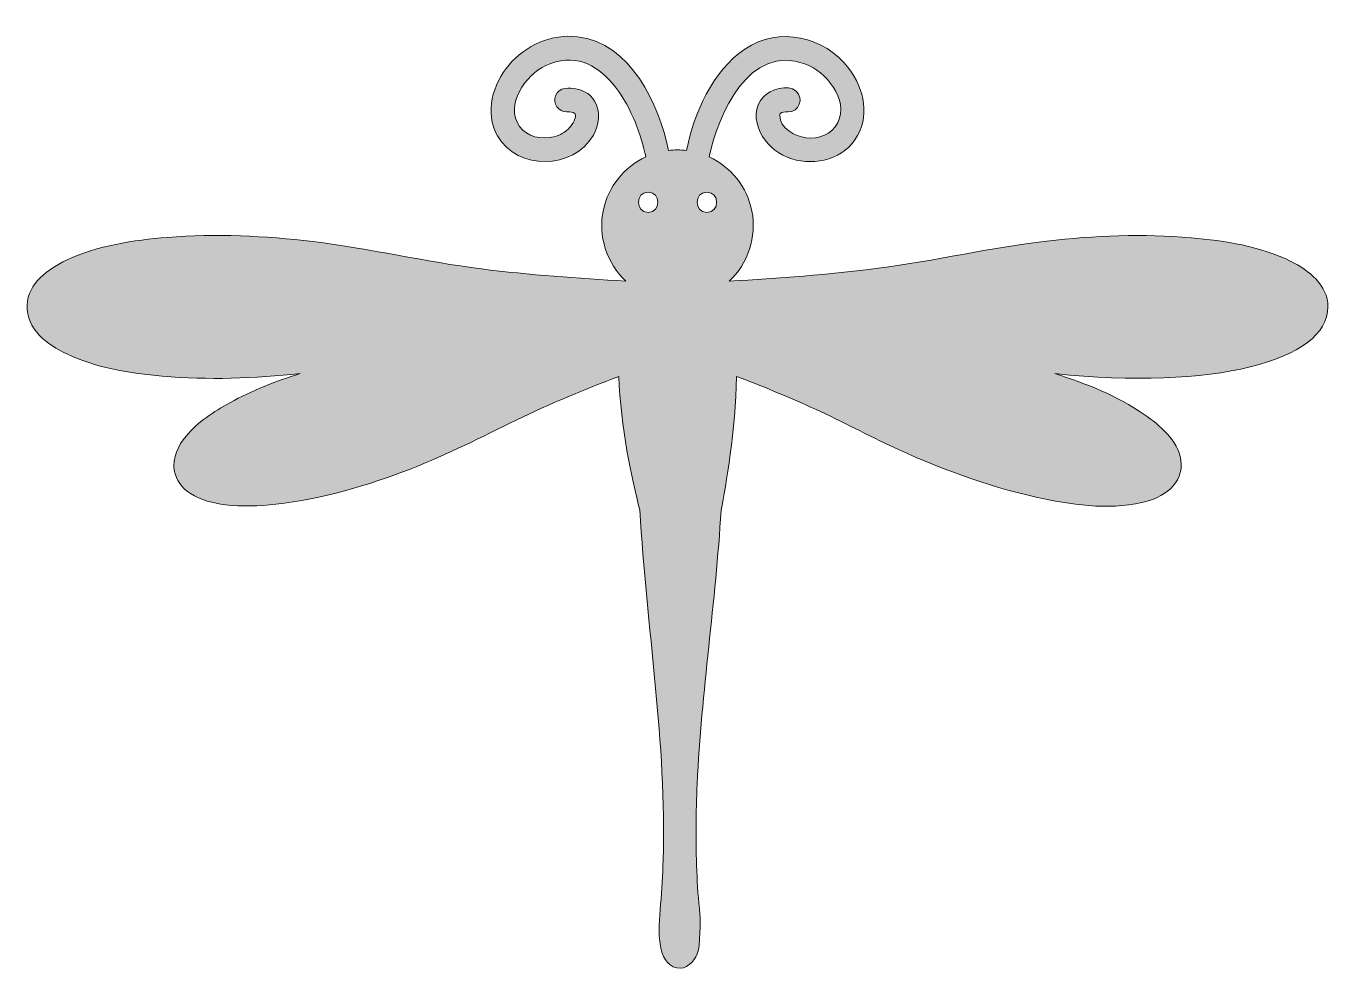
# Model space of a CAD drawing. Header units: inches. Extents: x 0 to 102, y 0 to 74.
import ezdxf

# ---------------------------------------------------------------- set-up
doc = ezdxf.new("R2010")
doc.units = ezdxf.units.IN
doc.header["$MEASUREMENT"] = 0
doc.layers.add('Layer 1', color=7, linetype='Continuous')

msp = doc.modelspace()

# ---------------------------------------------------------------- hatches: boundary and pattern name
at = {"layer": 'Layer 1', "true_color": 0x73cdda}
h = msp.add_hatch(color=133, dxfattribs=at)
h.dxf.hatch_style = 2
edge = h.paths.add_edge_path()
edge.add_spline(control_points=[(98.7, 55.18), (96.31, 56.36), (93.55, 56.79), (90.92, 57.02), (87.17, 57.35), (83.38, 57.19), (79.65, 56.76), (75.23, 56.25), (70.89, 55.21), (66.48, 54.64), (62.61, 54.14), (58.72, 53.86), (54.83, 53.63), (56.32, 55.01), (57, 57.11), (56.61, 59.1), (56.25, 60.95), (54.99, 62.54), (53.28, 63.33), (53.95, 66.67), (56.44, 72.2), (60.75, 70.6), (62.38, 70), (64.21, 67.83), (63.31, 66.01), (62.85, 65.08), (61.82, 64.71), (60.83, 64.83), (59.98, 64.93), (58.77, 65.56), (58.79, 66.57), (58.79, 66.62), (58.79, 66.68), (58.82, 66.72), (58.96, 66.85), (59.2, 66.85), (59.38, 66.85), (59.38, 66.85), (59.44, 66.85), (59.44, 66.85), (60.29, 66.82), (60.71, 67.91), (60.07, 68.47), (59.41, 69.05), (58.06, 68.58), (57.51, 68.03), (56.77, 67.29), (56.83, 66.15), (57.26, 65.26), (57.69, 64.37), (58.45, 63.69), (59.37, 63.31), (61.19, 62.57), (63.5, 63), (64.66, 64.67), (65.87, 66.41), (65.4, 68.65), (64.18, 70.24), (62.27, 72.74), (58.72, 73.55), (56.06, 71.75), (53.52, 70.03), (52.09, 66.75), (51.5, 63.84), (51.03, 63.89), (50.57, 63.89), (50.1, 63.84), (49.37, 67.43), (47.13, 72.23), (43, 72.71), (40.98, 72.95), (38.94, 72.05), (37.64, 70.52), (36.36, 69), (35.71, 66.8), (36.74, 64.98), (38.3, 62.24), (42.69, 62.33), (44.23, 65.04), (45, 66.43), (44.69, 68.24), (42.96, 68.63), (42.36, 68.76), (41.54, 68.8), (41.27, 68.11), (41.03, 67.5), (41.51, 66.83), (42.16, 66.85), (42.16, 66.85), (42.22, 66.85), (42.22, 66.85), (42.4, 66.85), (42.64, 66.85), (42.78, 66.72), (42.97, 66.43), (42.57, 65.86), (42.4, 65.65), (42.08, 65.26), (41.62, 65.02), (41.13, 64.9), (40.19, 64.67), (39.06, 64.88), (38.47, 65.71), (37.28, 67.4), (38.93, 69.73), (40.52, 70.47), (44.83, 72.45), (47.5, 67.03), (48.25, 63.64), (48.28, 63.54), (48.3, 63.44), (48.32, 63.33), (46.64, 62.56), (45.4, 61.01), (45.01, 59.2), (44.58, 57.18), (45.26, 55.04), (46.77, 53.63), (43.01, 53.85), (39.25, 54.12), (35.5, 54.59), (31.09, 55.14), (26.75, 56.18), (22.33, 56.72), (18.57, 57.17), (14.75, 57.35), (10.97, 57.05), (8.3, 56.83), (5.51, 56.42), (3.07, 55.26), (1.66, 54.59), (0.08, 53.47), (0, 51.76), (-0.08, 49.9), (1.6, 48.66), (3.11, 47.95), (5.42, 46.86), (8.04, 46.45), (10.56, 46.22), (14.14, 45.9), (17.76, 46.04), (21.33, 46.42), (19.44, 45.82), (17.57, 45.1), (15.84, 44.14), (14.59, 43.46), (13.34, 42.64), (12.42, 41.54), (11.81, 40.8), (11.33, 39.85), (11.5, 38.86), (11.63, 38.1), (12.11, 37.47), (12.76, 37.05), (13.56, 36.53), (14.54, 36.3), (15.49, 36.18), (16.79, 36.02), (18.13, 36.08), (19.43, 36.22), (23.05, 36.61), (26.6, 37.69), (29.99, 38.99), (32.82, 40.09), (35.49, 41.47), (38.21, 42.79), (40.83, 44.05), (43.5, 45.17), (46.22, 46.2), (46.35, 42.31), (47.23, 38.14), (47.86, 35.77), (48.36, 26.65), (49.97, 17.58), (49.68, 8.43), (49.64, 7.28), (49.58, 6.13), (49.48, 4.98), (49.38, 3.91), (49.29, 2.79), (49.46, 1.72), (49.57, 1.01), (49.98, 0.19), (50.74, 0.03), (51.49, -0.13), (52.08, 0.49), (52.33, 1.12), (52.5, 1.55), (52.51, 1.98), (52.53, 2.43), (52.55, 3.03), (52.61, 3.63), (52.55, 4.23), (52.43, 5.36), (52.35, 6.48), (52.31, 7.61), (52.21, 9.87), (52.24, 12.14), (52.34, 14.4), (52.67, 21.54), (53.79, 28.62), (54.2, 35.76), (54.58, 37.64), (55.35, 42.04), (55.4, 46.2), (57.35, 45.46), (59.28, 44.67), (61.19, 43.81), (63.28, 42.87), (65.3, 41.79), (67.37, 40.81), (71.03, 39.09), (74.86, 37.65), (78.81, 36.78), (81.45, 36.2), (84.39, 35.73), (87.07, 36.35), (88.67, 36.71), (90.39, 37.78), (90.11, 39.66), (89.88, 41.21), (88.46, 42.39), (87.25, 43.23), (85.15, 44.68), (82.7, 45.65), (80.27, 46.42), (92.53, 45.11), (101.6, 47.38), (101.6, 51.63), (101.6, 53.33), (100.09, 54.49), (98.7, 55.18)], knot_values=[0, 0, 0, 0, 1, 1, 1, 2, 2, 2, 3, 3, 3, 4, 4, 4, 5, 5, 5, 6, 6, 6, 7, 7, 7, 8, 8, 8, 9, 9, 9, 10, 10, 10, 11, 11, 11, 12, 12, 12, 13, 13, 13, 14, 14, 14, 15, 15, 15, 16, 16, 16, 17, 17, 17, 18, 18, 18, 19, 19, 19, 20, 20, 20, 21, 21, 21, 22, 22, 22, 23, 23, 23, 24, 24, 24, 25, 25, 25, 26, 26, 26, 27, 27, 27, 28, 28, 28, 29, 29, 29, 30, 30, 30, 31, 31, 31, 32, 32, 32, 33, 33, 33, 34, 34, 34, 35, 35, 35, 36, 36, 36, 37, 37, 37, 38, 38, 38, 39, 39, 39, 40, 40, 40, 41, 41, 41, 42, 42, 42, 43, 43, 43, 44, 44, 44, 45, 45, 45, 46, 46, 46, 47, 47, 47, 48, 48, 48, 49, 49, 49, 50, 50, 50, 51, 51, 51, 52, 52, 52, 53, 53, 53, 54, 54, 54, 55, 55, 55, 56, 56, 56, 57, 57, 57, 58, 58, 58, 59, 59, 59, 60, 60, 60, 61, 61, 61, 62, 62, 62, 63, 63, 63, 64, 64, 64, 65, 65, 65, 66, 66, 66, 67, 67, 67, 68, 68, 68, 69, 69, 69, 70, 70, 70, 71, 71, 71, 72, 72, 72, 73, 73, 73, 74, 74, 74, 75, 75, 75, 76, 76, 76, 77, 77, 77, 77], degree=3, periodic=1)
edge = h.paths.add_edge_path()
edge.add_spline(control_points=[(48.51, 60.58), (49.52, 60.58), (49.52, 59), (48.51, 59), (47.49, 59), (47.49, 60.58), (48.51, 60.58)], knot_values=[0, 0, 0, 0, 1, 1, 1, 2, 2, 2, 2], degree=3, periodic=1)
edge = h.paths.add_edge_path()
edge.add_spline(control_points=[(53.09, 60.58), (54.11, 60.58), (54.11, 59), (53.09, 59), (52.08, 59), (52.08, 60.58), (53.09, 60.58)], knot_values=[0, 0, 0, 0, 1, 1, 1, 2, 2, 2, 2], degree=3, periodic=1)

# ---------------------------------------------------------------- linework, layer by layer
at = {"layer": 'Layer 1', "lineweight": 0}
for points, knots in [([(98.7, 55.18), (96.31, 56.36), (93.55, 56.79), (90.92, 57.02), (87.17, 57.35), (83.38, 57.19), (79.65, 56.76), (75.23, 56.25), (70.89, 55.21), (66.48, 54.64), (62.61, 54.14), (58.72, 53.86), (54.83, 53.63), (56.32, 55.01), (57, 57.11), (56.61, 59.1), (56.25, 60.95), (54.99, 62.54), (53.28, 63.33), (53.95, 66.67), (56.44, 72.2), (60.75, 70.6), (62.38, 70), (64.21, 67.83), (63.31, 66.01), (62.85, 65.08), (61.82, 64.71), (60.83, 64.83), (59.98, 64.93), (58.77, 65.56), (58.79, 66.57), (58.79, 66.62), (58.79, 66.68), (58.82, 66.72), (58.96, 66.85), (59.2, 66.85), (59.38, 66.85), (59.38, 66.85), (59.44, 66.85), (59.44, 66.85), (60.29, 66.82), (60.71, 67.91), (60.07, 68.47), (59.41, 69.05), (58.06, 68.58), (57.51, 68.03), (56.77, 67.29), (56.83, 66.15), (57.26, 65.26), (57.69, 64.37), (58.45, 63.69), (59.37, 63.31), (61.19, 62.57), (63.5, 63), (64.66, 64.67), (65.87, 66.41), (65.4, 68.65), (64.18, 70.24), (62.27, 72.74), (58.72, 73.55), (56.06, 71.75), (53.52, 70.03), (52.09, 66.75), (51.5, 63.84), (51.03, 63.89), (50.57, 63.89), (50.1, 63.84), (49.37, 67.43), (47.13, 72.23), (43, 72.71), (40.98, 72.95), (38.94, 72.05), (37.64, 70.52), (36.36, 69), (35.71, 66.8), (36.74, 64.98), (38.3, 62.24), (42.69, 62.33), (44.23, 65.04), (45, 66.43), (44.69, 68.24), (42.96, 68.63), (42.36, 68.76), (41.54, 68.8), (41.27, 68.11), (41.03, 67.5), (41.51, 66.83), (42.16, 66.85), (42.16, 66.85), (42.22, 66.85), (42.22, 66.85), (42.4, 66.85), (42.64, 66.85), (42.78, 66.72), (42.97, 66.43), (42.57, 65.86), (42.4, 65.65), (42.08, 65.26), (41.62, 65.02), (41.13, 64.9), (40.19, 64.67), (39.06, 64.88), (38.47, 65.71), (37.28, 67.4), (38.93, 69.73), (40.52, 70.47), (44.83, 72.45), (47.5, 67.03), (48.25, 63.64), (48.28, 63.54), (48.3, 63.44), (48.32, 63.33), (46.64, 62.56), (45.4, 61.01), (45.01, 59.2), (44.58, 57.18), (45.26, 55.04), (46.77, 53.63), (43.01, 53.85), (39.25, 54.12), (35.5, 54.59), (31.09, 55.14), (26.75, 56.18), (22.33, 56.72), (18.57, 57.17), (14.75, 57.35), (10.97, 57.05), (8.3, 56.83), (5.51, 56.42), (3.07, 55.26), (1.66, 54.59), (0.08, 53.47), (0, 51.76), (-0.08, 49.9), (1.6, 48.66), (3.11, 47.95), (5.42, 46.86), (8.04, 46.45), (10.56, 46.22), (14.14, 45.9), (17.76, 46.04), (21.33, 46.42), (19.44, 45.82), (17.57, 45.1), (15.84, 44.14), (14.59, 43.46), (13.34, 42.64), (12.42, 41.54), (11.81, 40.8), (11.33, 39.85), (11.5, 38.86), (11.63, 38.1), (12.11, 37.47), (12.76, 37.05), (13.56, 36.53), (14.54, 36.3), (15.49, 36.18), (16.79, 36.02), (18.13, 36.08), (19.43, 36.22), (23.05, 36.61), (26.6, 37.69), (29.99, 38.99), (32.82, 40.09), (35.49, 41.47), (38.21, 42.79), (40.83, 44.05), (43.5, 45.17), (46.22, 46.2), (46.35, 42.31), (47.23, 38.14), (47.86, 35.77), (48.36, 26.65), (49.97, 17.58), (49.68, 8.43), (49.64, 7.28), (49.58, 6.13), (49.48, 4.98), (49.38, 3.91), (49.29, 2.79), (49.46, 1.72), (49.57, 1.01), (49.98, 0.19), (50.74, 0.03), (51.49, -0.13), (52.08, 0.49), (52.33, 1.12), (52.5, 1.55), (52.51, 1.98), (52.53, 2.43), (52.55, 3.03), (52.61, 3.63), (52.55, 4.23), (52.43, 5.36), (52.35, 6.48), (52.31, 7.61), (52.21, 9.87), (52.24, 12.14), (52.34, 14.4), (52.67, 21.54), (53.79, 28.62), (54.2, 35.76), (54.58, 37.64), (55.35, 42.04), (55.4, 46.2), (57.35, 45.46), (59.28, 44.67), (61.19, 43.81), (63.28, 42.87), (65.3, 41.79), (67.37, 40.81), (71.03, 39.09), (74.86, 37.65), (78.81, 36.78), (81.45, 36.2), (84.39, 35.73), (87.07, 36.35), (88.67, 36.71), (90.39, 37.78), (90.11, 39.66), (89.88, 41.21), (88.46, 42.39), (87.25, 43.23), (85.15, 44.68), (82.7, 45.65), (80.27, 46.42), (92.53, 45.11), (101.6, 47.38), (101.6, 51.63), (101.6, 53.33), (100.09, 54.49), (98.7, 55.18)], [0, 0, 0, 0, 1, 1, 1, 2, 2, 2, 3, 3, 3, 4, 4, 4, 5, 5, 5, 6, 6, 6, 7, 7, 7, 8, 8, 8, 9, 9, 9, 10, 10, 10, 11, 11, 11, 12, 12, 12, 13, 13, 13, 14, 14, 14, 15, 15, 15, 16, 16, 16, 17, 17, 17, 18, 18, 18, 19, 19, 19, 20, 20, 20, 21, 21, 21, 22, 22, 22, 23, 23, 23, 24, 24, 24, 25, 25, 25, 26, 26, 26, 27, 27, 27, 28, 28, 28, 29, 29, 29, 30, 30, 30, 31, 31, 31, 32, 32, 32, 33, 33, 33, 34, 34, 34, 35, 35, 35, 36, 36, 36, 37, 37, 37, 38, 38, 38, 39, 39, 39, 40, 40, 40, 41, 41, 41, 42, 42, 42, 43, 43, 43, 44, 44, 44, 45, 45, 45, 46, 46, 46, 47, 47, 47, 48, 48, 48, 49, 49, 49, 50, 50, 50, 51, 51, 51, 52, 52, 52, 53, 53, 53, 54, 54, 54, 55, 55, 55, 56, 56, 56, 57, 57, 57, 58, 58, 58, 59, 59, 59, 60, 60, 60, 61, 61, 61, 62, 62, 62, 63, 63, 63, 64, 64, 64, 65, 65, 65, 66, 66, 66, 67, 67, 67, 68, 68, 68, 69, 69, 69, 70, 70, 70, 71, 71, 71, 72, 72, 72, 73, 73, 73, 74, 74, 74, 75, 75, 75, 76, 76, 76, 77, 77, 77, 77]), ([(48.51, 60.58), (49.52, 60.58), (49.52, 59), (48.51, 59), (47.49, 59), (47.49, 60.58), (48.51, 60.58)], [0, 0, 0, 0, 1, 1, 1, 2, 2, 2, 2]), ([(53.09, 60.58), (54.11, 60.58), (54.11, 59), (53.09, 59), (52.08, 59), (52.08, 60.58), (53.09, 60.58)], [0, 0, 0, 0, 1, 1, 1, 2, 2, 2, 2])]:
    msp.add_open_spline(points, degree=3, knots=knots, dxfattribs=at)

doc.saveas('drawing.dxf')
